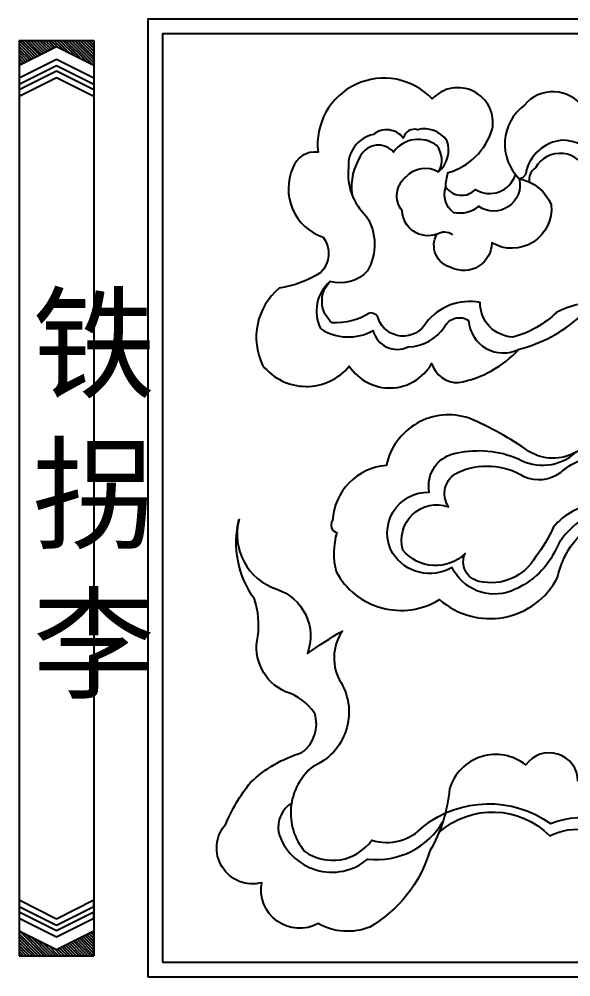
# Model space of a CAD drawing. Extents: x -66030 to 95157, y -13132 to 45879.
# Drawn here: x -10099.9 to -9912.7, y 6596.5 to 6921.5 of the extents above; entities that cross this region are included whole.
import ezdxf

# ---------------------------------------------------------------- set-up
doc = ezdxf.new("R2010")
doc.units = 0
doc.header["$LTSCALE"] = 100
doc.header["$MEASUREMENT"] = 0
for name, color, linetype in [('3', 11, 'CONTINUOUS'), ('4', 121, 'CONTINUOUS'), ('BH', 21, 'CONTINUOUS'), ('TEXT', 105, 'CONTINUOUS')]:
    doc.layers.add(name, color=color, linetype=linetype)
doc.styles.add('HZ', font='simhei.ttf')

# ---------------------------------------------------------------- blocks, each defined once
blk = doc.blocks.new('A$C3716098C')
at = {"layer": '3'}
for p, q in [((0, 355), (0, 0)), ((0, 355), (29, 355)), ((0, 355), (0, 345.4)), ((29, 355), (29, 0)), ((29, 355), (29, 345.4)), ((0, 345.4), (14.5, 352.65)), ((14.5, 352.65), (29, 345.4)), ((0, 340.42), (14.5, 347.68)), ((14.5, 347.68), (29, 340.42)), ((0, 337.94), (14.5, 345.19)), ((0, 335.89), (14.5, 343.14)), ((14.5, 345.19), (29, 337.94)), ((14.5, 343.14), (29, 335.89)), ((0, 333.4), (14.5, 340.65)), ((0, 340.42), (0, 337.94)), ((14.5, 340.65), (29, 333.4)), ((29, 340.42), (29, 337.94)), ((0, 335.89), (0, 333.4)), ((29, 335.89), (29, 333.4)), ((0, 21.6), (14.5, 14.35)), ((0, 19.11), (14.5, 11.86)), ((14.5, 14.35), (29, 21.6)), ((14.5, 11.86), (29, 19.11)), ((29, 19.11), (29, 21.6)), ((0, 17.06), (14.5, 9.81)), ((14.5, 9.81), (29, 17.06)), ((29, 14.58), (29, 17.06)), ((0, 14.58), (14.5, 7.32)), ((14.5, 7.32), (29, 14.58)), ((0, 9.6), (14.5, 2.35)), ((14.5, 2.35), (29, 9.6)), ((29, 0), (29, 9.6)), ((0, 0), (29, 0))]:
    blk.add_line(p, q, dxfattribs=at)
at = {"layer": 'BH'}
for p, q in [((6.33, 348.57), (0, 354.9)), ((5.58, 348.19), (0, 353.77)), ((7.09, 348.94), (1.03, 355)), ((7.84, 349.32), (2.16, 355)), ((8.59, 349.7), (3.29, 355)), ((9.35, 350.07), (4.42, 355)), ((10.1, 350.45), (5.55, 355)), ((10.86, 350.83), (6.69, 355)), ((11.61, 351.21), (7.82, 355)), ((12.36, 351.58), (8.95, 355)), ((13.12, 351.96), (10.08, 355)), ((13.87, 352.34), (11.21, 355)), ((14.88, 352.46), (12.34, 355)), ((17.14, 351.33), (13.47, 355)), ((19.41, 350.2), (14.6, 355)), ((21.67, 349.07), (15.74, 355)), ((23.94, 347.93), (16.87, 355)), ((26.2, 346.8), (18, 355)), ((28.46, 345.67), (19.13, 355)), ((29, 346.26), (20.26, 355)), ((29, 347.39), (21.39, 355)), ((29, 348.52), (22.52, 355)), ((29, 349.66), (23.66, 355)), ((29, 350.79), (24.79, 355)), ((29, 351.92), (25.92, 355)), ((29, 353.05), (27.05, 355)), ((29, 354.18), (28.18, 355)), ((4.82, 347.81), (0, 352.63)), ((4.07, 347.43), (0, 351.5)), ((3.31, 347.06), (0, 350.37)), ((2.56, 346.68), (0, 349.24)), ((1.81, 346.3), (0, 348.11)), ((1.05, 345.92), (0, 346.98)), ((0.3, 345.55), (0, 345.85)), ((8.51, 0), (0, 8.51)), ((9.64, 0), (0.07, 9.57)), ((10.77, 0), (2.33, 8.43)), ((29, 3.26), (24.78, 7.49)), ((29, 4.4), (25.53, 7.87)), ((29, 5.53), (26.28, 8.24)), ((29, 6.66), (27.04, 8.62)), ((29, 7.79), (27.79, 9)), ((29, 8.92), (28.55, 9.37)), ((7.37, 0), (0, 7.37)), ((6.24, 0), (0, 6.24)), ((5.11, 0), (0, 5.11)), ((3.98, 0), (0, 3.98)), ((11.9, 0), (4.6, 7.3)), ((13.03, 0), (6.86, 6.17)), ((14.16, 0), (9.13, 5.04)), ((15.29, 0), (11.39, 3.9)), ((20.95, 0), (17.23, 3.72)), ((22.08, 0), (17.99, 4.09)), ((23.21, 0), (18.74, 4.47)), ((24.34, 0), (19.5, 4.85)), ((25.48, 0), (20.25, 5.22)), ((26.61, 0), (21.01, 5.6)), ((27.74, 0), (21.76, 5.98)), ((28.87, 0), (22.51, 6.36)), ((29, 1), (23.27, 6.73)), ((29, 2.13), (24.02, 7.11)), ((2.85, 0), (0, 2.85)), ((1.72, 0), (0, 1.72)), ((0.59, 0), (0, 0.59)), ((16.42, 0), (13.65, 2.77)), ((17.56, 0), (14.97, 2.58)), ((18.69, 0), (15.73, 2.96)), ((19.82, 0), (16.48, 3.34))]:
    blk.add_line(p, q, dxfattribs=at)

msp = doc.modelspace()

# ---------------------------------------------------------------- linework, layer by layer
at = {"layer": '4'}
for points in [[(-10056.28, 6596.46), (-9546.28, 6596.46), (-9546.28, 6921.46), (-10056.28, 6921.46)], [(-10051.28, 6601.46), (-9551.28, 6601.46), (-9551.28, 6916.46), (-10051.28, 6916.46)]]:
    msp.add_lwpolyline(points, close=True, dxfattribs=at)
for points in [[(-9958.2, 6848.49, -0.507855), (-9970, 6856.47, -0.41896), (-9968.58, 6867.99, -0.370126), (-9957.66, 6869.61, 0.315759), (-9954.83, 6880.32, 0.308042), (-9964.74, 6883.95, 0.426452), (-9969.59, 6881.12, 0.419193), (-9979.71, 6882.34, 0.378432), (-9988.2, 6871.02, 0.2345), (-9982.13, 6854.65, -0.279434), (-9981.73, 6836.07, -0.281366), (-9994.47, 6832.43, 0.340321), (-9997.71, 6816.47, 0.280976), (-9979.85, 6815.78, 0.478049), (-9967.91, 6810.28, 0.251032), (-9955.52, 6817.16, -0.444348), (-9947.48, 6819.22, 0.537999), (-9930.31, 6809.49)], [(-9957.66, 6869.61, 0.306241), (-9958.19, 6878.58, 0.415987), (-9972.94, 6876.38, 0.527896), (-9984.06, 6875.09, 0.166895), (-9987.09, 6862.13)], [(-9852.54, 6853.35, 0.421433), (-9871.07, 6858.55, -0.181524), (-9887.1, 6857.3, -0.530053), (-9891.89, 6864.78, 0.826743), (-9904.79, 6873.52, 0.307331), (-9915.83, 6880.38, 0.310086), (-9927.9, 6869.98, -0.375883), (-9930.25, 6867.28)], [(-9955.18, 6864.45, 0.467032), (-9945.11, 6863.67, 0.490228), (-9931.53, 6868.7)], [(-9869.15, 6814.72, 0.304055), (-9917.48, 6822.07, -0.131124), (-9932.39, 6813.58, -0.404455), (-9943.53, 6825.28, 0.28533), (-9961.87, 6818.41, -0.642065), (-9978.05, 6819.82, 0.398428), (-9981.1, 6821.69, -0.158798), (-9993.75, 6818.41, -0.435618), (-9994.47, 6832.43)], [(-9896.41, 6755.46, 0.287329), (-9918.33, 6740.58, -0.185907), (-9933.02, 6727.39, -0.389612), (-9953.05, 6735.39, -0.40517), (-9973.23, 6740.28, -0.583859), (-9960.76, 6760.93, -0.432548), (-9951.25, 6774.24, -0.156195), (-9930.75, 6772.34, 0.328607), (-9910.98, 6774.53)], [(-9896.41, 6755.46, 0.032863), (-9903.67, 6756.74, 0.222423), (-9918.71, 6748.93, -0.062114), (-9924.61, 6739.06, -0.333073), (-9943.92, 6730.67, -0.477446), (-9948.64, 6740.09, -0.440133), (-9969.72, 6741.27, -0.6084), (-9954.24, 6756, -0.454784), (-9951.14, 6767.63, -0.250742), (-9928.74, 6766.31, 0.279669), (-9916.06, 6767.78, -0.182956), (-9900.28, 6773.53, -0.102919), (-9892.33, 6770.03)], [(-9910.33, 6662.86, 0.730054), (-9928.05, 6668.36, 0.532339), (-9953.91, 6660.23, -0.111126), (-9960.61, 6639.18, -0.189296), (-9980.96, 6613.35, -0.227717), (-9998.44, 6614.55, -0.634772), (-10017.59, 6628.42, -0.744284), (-10029.8, 6648.27, -0.07379), (-10021.42, 6662.39, -0.118076), (-10004.01, 6672.56, 0.322638), (-9999.65, 6685.86, 0.177761), (-10009.52, 6693.2, -0.36035), (-10018.93, 6712, 0.115012), (-10020.08, 6724.61, -0.218552), (-10025.31, 6751.69, 0.398289), (-10012.51, 6728.02, -0.422078), (-10002.09, 6706.24, -0.023786), (-9990.24, 6713.82, 0.296975), (-9990.72, 6696.3, -0.451764), (-10000.19, 6667.9, 0.420673), (-10003.04, 6639.02, 0.412036), (-9980.29, 6642.81, 0.286558), (-9962.76, 6647.54, -0.332331), (-9919.64, 6648.49, -0.3384), (-9886.25, 6639.42)], [(-10007.51, 6655.44, 0.292333), (-10011.96, 6645.6, 0.542036), (-9981.66, 6636.41, 0.300514), (-9956.09, 6649.34)], [(-9957.52, 6645.42, -0.400291), (-9919.87, 6644.28, -0.33837), (-9896.17, 6640.17, -0.030701), (-9880.11, 6625.69, 0.296434), (-9846.82, 6623.15, -0.07928), (-9816.07, 6635.08, -0.246288), (-9775.48, 6618.26, 0.363828), (-9738.2, 6610.35, 0.480547), (-9718.07, 6617.94, 0.373309), (-9709.49, 6630.79, 0.33669), (-9724.01, 6642.33, 0.33669)]]:
    msp.add_lwpolyline(points, format="xyb", dxfattribs=at)
at = {"layer": 'TEXT'}
for points in [[(-9930.25, 6867.28, -0.692998), (-9944.02, 6857.96, -0.235862), (-9952.46, 6855.78, -0.333972), (-9955.18, 6864.45, -0.083018), (-9954.36, 6869.37, 0.249946), (-9939.4, 6884.05, 0.756521), (-9959.8, 6894.38, 0.723083), (-9998.5, 6876.29, 0.366076), (-10007.03, 6871, 0.446887), (-9996.73, 6847.49, -0.367841), (-9997.62, 6835.44, -0.102457), (-10011.74, 6830.15, 0.341232), (-10017.32, 6804, 0.478035), (-9987.91, 6803.7, 0.560458), (-9959.97, 6804.58, 0.335158), (-9950.85, 6798.12, 0.163083), (-9930.31, 6809.49, 0.123156), (-9909.84, 6820.37, -0.268643), (-9879.84, 6816.48)], [(-9843.84, 6852.05, 0.224414), (-9854.99, 6869.55, 0.38722), (-9862.95, 6872.33, -0.194852), (-9881.26, 6871.93, 0.26732), (-9893.41, 6892.32, 0.352885), (-9904.07, 6890.55, -0.446834), (-9908.51, 6891.43, 0.495547), (-9928.49, 6892.32, 0.458264), (-9930.25, 6867.28, -0.252254), (-9919.4, 6858.49, -0.614532), (-9939.57, 6845.56, -0.551521), (-9953.2, 6837.12, -0.497557), (-9958.2, 6848.49, -0.332015), (-9952.85, 6848.32)], [(-9854.62, 6851.47, 0.188214), (-9859.2, 6856.67, 0.226627), (-9870.65, 6854.39, -0.256916), (-9894.59, 6856.05, -0.316589), (-9894.56, 6860.55, 0.374851), (-9896.63, 6869.51, 0.298475), (-9907.15, 6869.17, 0.653269), (-9924.74, 6871.06, 0.28959), (-9926.81, 6866.07, 0.28959)], [(-9892.71, 6772.51, 0.319834), (-9910.98, 6774.53, -0.274608), (-9927.01, 6774.78, 0.056935), (-9947.29, 6786.04, 0.449229), (-9975.33, 6770.03, 0.375186), (-9993.61, 6751.27, 0.55), (-9992.11, 6747.27, 0.139185), (-9992.36, 6734.01, 0.432445), (-9957.3, 6724.5, 0.489189), (-9917.24, 6732.01, -0.203032), (-9904.47, 6750.52, 0.118269), (-9896.41, 6755.46)]]:
    msp.add_lwpolyline(points, format="xyb", dxfattribs=at)

# ---------------------------------------------------------------- block references
at = {"layer": '4', "xscale": 0.875, "yscale": 0.875, "zscale": 0.875}
msp.add_blockref('A$C3716098C', (-10099.91, 6603.65), dxfattribs=at)

# ---------------------------------------------------------------- texts
at = {"layer": 'TEXT', "insert": (-10095.39, 6758.74), "char_height": 30.6, "attachment_point": 4, "style": 'HZ'}
msp.add_mtext('铁\\P拐\\P李', dxfattribs=at)

doc.saveas('drawing.dxf')
